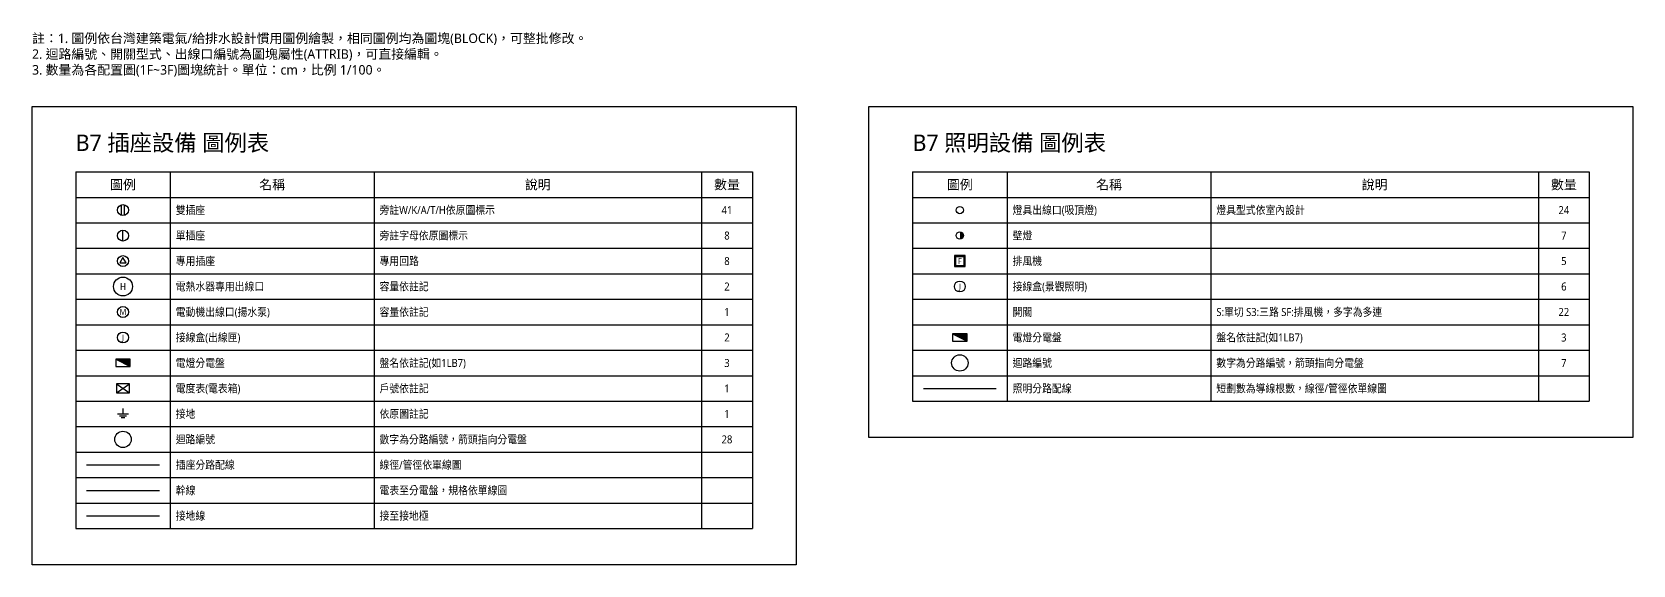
# Model space of a CAD drawing. Header units: centimetres. Extents: x 0 to 11300, y -1260 to 204.
# Drawn here: x 0 to 4400, y -1260 to 204 of the extents above; entities that cross this region are included whole.
import ezdxf
from ezdxf.enums import TextEntityAlignment as Align

# ---------------------------------------------------------------- set-up
doc = ezdxf.new("R2010")
doc.units = ezdxf.units.CM
doc.header["$LTSCALE"] = 20
for name, color, linetype in [('A-圖例', 7, 'Continuous'), ('E-幹線', 2, 'Continuous'), ('E-接地', 1, 'Continuous'), ('E-插座', 3, 'Continuous'), ('E-插座-分路配線', 5, 'Continuous'), ('E-照明', 2, 'Continuous'), ('E-照明-配線', 4, 'Continuous'), ('E-盤箱', 1, 'Continuous'), ('E-迴路編號', 6, 'Continuous')]:
    doc.layers.add(name, color=color, linetype=linetype)
doc.styles.add('CHT', font='msjh.ttc')

# ---------------------------------------------------------------- blocks, each defined once
blk = doc.blocks.new('E_REC2')
for p, q in [((-4.5, -14.3), (-4.5, 14.3)), ((4.5, -14.3), (4.5, 14.3))]:
    blk.add_line(p, q)
blk.add_circle((0, 0), 15)
blk = doc.blocks.new('E_REC1')
blk.add_line((0, -15), (0, 15))
blk.add_circle((0, 0), 15)
blk = doc.blocks.new('E_RECD')
blk.add_lwpolyline([(0, 10), (-8.7, -5), (8.7, -5)], close=True)
blk.add_circle((0, 0), 15)
blk = doc.blocks.new('E_HOUT')
blk.add_circle((0, 0), 26)
at = {"style": 'CHT', "width": 0.85}
blk.add_text('H', height=20, dxfattribs=at).set_placement((0, 0), align=Align.MIDDLE_CENTER)
blk = doc.blocks.new('E_MOTOR')
blk.add_circle((0, 0), 15)
at = {"style": 'CHT', "width": 0.85}
blk.add_text('M', height=16, dxfattribs=at).set_placement((0, 0), align=Align.MIDDLE_CENTER)
blk = doc.blocks.new('E_J')
blk.add_circle((0, 0), 15)
at = {"style": 'CHT', "width": 0.85}
blk.add_text('J', height=16, dxfattribs=at).set_placement((0, 0), align=Align.MIDDLE_CENTER)
blk = doc.blocks.new('E_PANEL')
h = blk.add_hatch(color=256)
h.dxf.hatch_style = 1
h.paths.add_polyline_path([(-20, 10), (20, 10), (20, -10)])
blk.add_line((-20, 10), (20, -10))
blk.add_lwpolyline([(-20, -10), (20, -10), (20, 10), (-20, 10)], close=True)
blk = doc.blocks.new('E_KWH')
for p, q in [((-17.5, -12.5), (17.5, 12.5)), ((-17.5, 12.5), (17.5, -12.5))]:
    blk.add_line(p, q)
blk.add_lwpolyline([(-17.5, -12.5), (17.5, -12.5), (17.5, 12.5), (-17.5, 12.5)], close=True)
blk = doc.blocks.new('E_GND')
for p, q in [((-15, 0), (15, 0)), ((0, 15), (0, 0)), ((-10, -5), (10, -5)), ((-5, -10), (5, -10))]:
    blk.add_line(p, q)
blk = doc.blocks.new('E_CKT')
blk.add_circle((0, 0), 22.5)
at = {"style": 'CHT', "width": 0.85}
blk.add_attdef('NO', text='', height=22, dxfattribs=at).set_placement((0, 0), align=Align.MIDDLE_CENTER)
blk = doc.blocks.new('L_LIGHT')
blk.add_circle((0, 0), 10)
blk = doc.blocks.new('L_WALL')
h = blk.add_hatch(color=256)
h.dxf.hatch_style = 1
h.paths.add_polyline_path([(0, -10), (0, -10), (2.6, -9.7), (5, -8.7), (7.1, -7.1), (8.7, -5), (9.7, -2.6), (10, 0), (9.7, 2.6), (8.7, 5), (7.1, 7.1), (5, 8.7), (2.6, 9.7), (0, 10)])
blk.add_circle((0, 0), 10)
blk = doc.blocks.new('L_FAN')
for points in [[(-15, -15), (15, -15), (15, 15), (-15, 15)], [(-12, -12), (12, -12), (12, 12), (-12, 12)]]:
    blk.add_lwpolyline(points, close=True)
at = {"style": 'CHT', "width": 0.85}
blk.add_text('F', height=16, dxfattribs=at).set_placement((0, 0), align=Align.MIDDLE_CENTER)
blk = doc.blocks.new('L_LIGHT_J')
blk.add_circle((0, 0), 15)
at = {"style": 'CHT', "width": 0.85}
blk.add_text('J', height=16, dxfattribs=at).set_placement((0, 0), align=Align.MIDDLE_CENTER)

msp = doc.modelspace()

# ---------------------------------------------------------------- linework, layer by layer
at = {"layer": 'A-圖例'}
for p, q in [((120, -180), (1980, -180)), ((120, -180), (120, -1160)), ((380, -180), (380, -1160)), ((940, -180), (940, -1160)), ((1840, -180), (1840, -1160)), ((1980, -180), (1980, -1160)), ((2420, -180), (4280, -180)), ((2420, -180), (2420, -810)), ((2680, -180), (2680, -810)), ((3240, -180), (3240, -810)), ((4140, -180), (4140, -810)), ((4280, -180), (4280, -810)), ((120, -250), (1980, -250)), ((2420, -250), (4280, -250)), ((120, -320), (1980, -320)), ((2420, -320), (4280, -320)), ((120, -390), (1980, -390)), ((2420, -390), (4280, -390)), ((120, -460), (1980, -460)), ((2420, -460), (4280, -460)), ((120, -530), (1980, -530)), ((2420, -530), (4280, -530)), ((120, -600), (1980, -600)), ((2420, -600), (4280, -600)), ((120, -670), (1980, -670)), ((2420, -670), (4280, -670)), ((120, -740), (1980, -740)), ((2420, -740), (4280, -740)), ((120, -810), (1980, -810)), ((2420, -810), (4280, -810)), ((120, -880), (1980, -880)), ((120, -950), (1980, -950)), ((120, -1020), (1980, -1020)), ((120, -1090), (1980, -1090)), ((120, -1160), (1980, -1160))]:
    msp.add_line(p, q, dxfattribs=at)
for points in [[(0, 0), (2100, 0), (2100, -1260), (0, -1260)], [(2300, 0), (4400, 0), (4400, -910), (2300, -910)]]:
    msp.add_lwpolyline(points, close=True, dxfattribs=at)
at = {"layer": 'E-幹線'}
msp.add_line((150, -1055), (350, -1055), dxfattribs=at)
at = {"layer": 'E-接地'}
msp.add_line((150, -1125), (350, -1125), dxfattribs=at)
at = {"layer": 'E-插座-分路配線'}
msp.add_line((150, -985), (350, -985), dxfattribs=at)
at = {"layer": 'E-照明-配線'}
msp.add_line((2450, -775), (2650, -775), dxfattribs=at)

# ---------------------------------------------------------------- block references
at = {"layer": 'E-幹線'}
msp.add_blockref('E_J', (250, -635), dxfattribs=at)
at = {"layer": 'E-接地'}
msp.add_blockref('E_GND', (250, -845), dxfattribs=at)
at = {"layer": 'E-插座'}
for name, p in [('E_REC2', (250, -285)), ('E_REC1', (250, -355)), ('E_RECD', (250, -425)), ('E_HOUT', (250, -495)), ('E_MOTOR', (250, -565))]:
    msp.add_blockref(name, p, dxfattribs=at)
at = {"layer": 'E-照明'}
for name, p in [('L_LIGHT', (2550, -285)), ('L_WALL', (2550, -355)), ('L_FAN', (2550, -425)), ('L_LIGHT_J', (2550, -495))]:
    msp.add_blockref(name, p, dxfattribs=at)
at = {"layer": 'E-盤箱'}
for name, p in [('E_PANEL', (2550, -635)), ('E_PANEL', (250, -705)), ('E_KWH', (250, -775))]:
    msp.add_blockref(name, p, dxfattribs=at)
at = {"layer": 'E-迴路編號'}
for p in [(2550, -705), (250, -915)]:
    msp.add_blockref('E_CKT', p, dxfattribs=at)

# ---------------------------------------------------------------- texts
at = {"layer": 'A-圖例', "style": 'CHT'}
for s, p in [('B7 插座設備 圖例表', (120, -100)), ('B7 照明設備 圖例表', (2420, -100))]:
    msp.add_text(s, height=45, dxfattribs=at).set_placement(p, align=Align.MIDDLE_LEFT)
for s, p in [('圖例', (250, -215)), ('名稱', (660, -215)), ('說明', (1390, -215)), ('數量', (1910, -215)), ('圖例', (2550, -215)), ('名稱', (2960, -215)), ('說明', (3690, -215)), ('數量', (4210, -215))]:
    msp.add_text(s, height=26, dxfattribs=at).set_placement(p, align=Align.MIDDLE_CENTER)
at = {"layer": 'A-圖例', "style": 'CHT', "width": 0.9}
for s, p in [('雙插座', (395, -285)), ('旁註W/K/A/T/H依原圖標示', (955, -285)), ('燈具出線口(吸頂燈)', (2695, -285)), ('燈具型式依室內設計', (3255, -285)), ('單插座', (395, -355)), ('旁註字母依原圖標示', (955, -355)), ('壁燈', (2695, -355)), ('專用插座', (395, -425)), ('專用回路', (955, -425)), ('排風機', (2695, -425)), ('電熱水器專用出線口', (395, -495)), ('容量依註記', (955, -495)), ('接線盒(景觀照明)', (2695, -495)), ('電動機出線口(揚水泵)', (395, -565)), ('容量依註記', (955, -565)), ('開關', (2695, -565)), ('S:單切 S3:三路 SF:排風機，多字為多連', (3255, -565)), ('接線盒(出線匣)', (395, -635)), ('電燈分電盤', (2695, -635)), ('盤名依註記(如1LB7)', (3255, -635)), ('電燈分電盤', (395, -705)), ('盤名依註記(如1LB7)', (955, -705)), ('迴路編號', (2695, -705)), ('數字為分路編號，箭頭指向分電盤', (3255, -705)), ('電度表(電表箱)', (395, -775)), ('戶號依註記', (955, -775)), ('照明分路配線', (2695, -775)), ('短劃數為導線根數，線徑/管徑依單線圖', (3255, -775)), ('接地', (395, -845)), ('依原圖註記', (955, -845)), ('迴路編號', (395, -915)), ('數字為分路編號，箭頭指向分電盤', (955, -915)), ('插座分路配線', (395, -985)), ('線徑/管徑依單線圖', (955, -985)), ('幹線', (395, -1055)), ('電表至分電盤，規格依單線圖', (955, -1055)), ('接地線', (395, -1125)), ('接至接地極', (955, -1125))]:
    msp.add_text(s, height=22, dxfattribs=at).set_placement(p, align=Align.MIDDLE_LEFT)
for s, p in [('41', (1910, -285)), ('24', (4210, -285)), ('8', (1910, -355)), ('7', (4210, -355)), ('8', (1910, -425)), ('5', (4210, -425)), ('2', (1910, -495)), ('6', (4210, -495)), ('1', (1910, -565)), ('22', (4210, -565)), ('2', (1910, -635)), ('3', (4210, -635)), ('3', (1910, -705)), ('7', (4210, -705)), ('1', (1910, -775)), ('1', (1910, -845)), ('28', (1910, -915))]:
    msp.add_text(s, height=22, dxfattribs=at).set_placement(p, align=Align.MIDDLE_CENTER)
at = {"layer": 'A-圖例', "insert": (0, 200), "char_height": 26, "width": 6000, "attachment_point": 1, "style": 'CHT'}
msp.add_mtext('註：1. 圖例依台灣建築電氣/給排水設計慣用圖例繪製，相同圖例均為圖塊(BLOCK)，可整批修改。\\P2. 迴路編號、開關型式、出線口編號為圖塊屬性(ATTRIB)，可直接編輯。\\P3. 數量為各配置圖(1F~3F)圖塊統計。單位：cm，比例 1/100。', dxfattribs=at)

doc.saveas('drawing.dxf')
